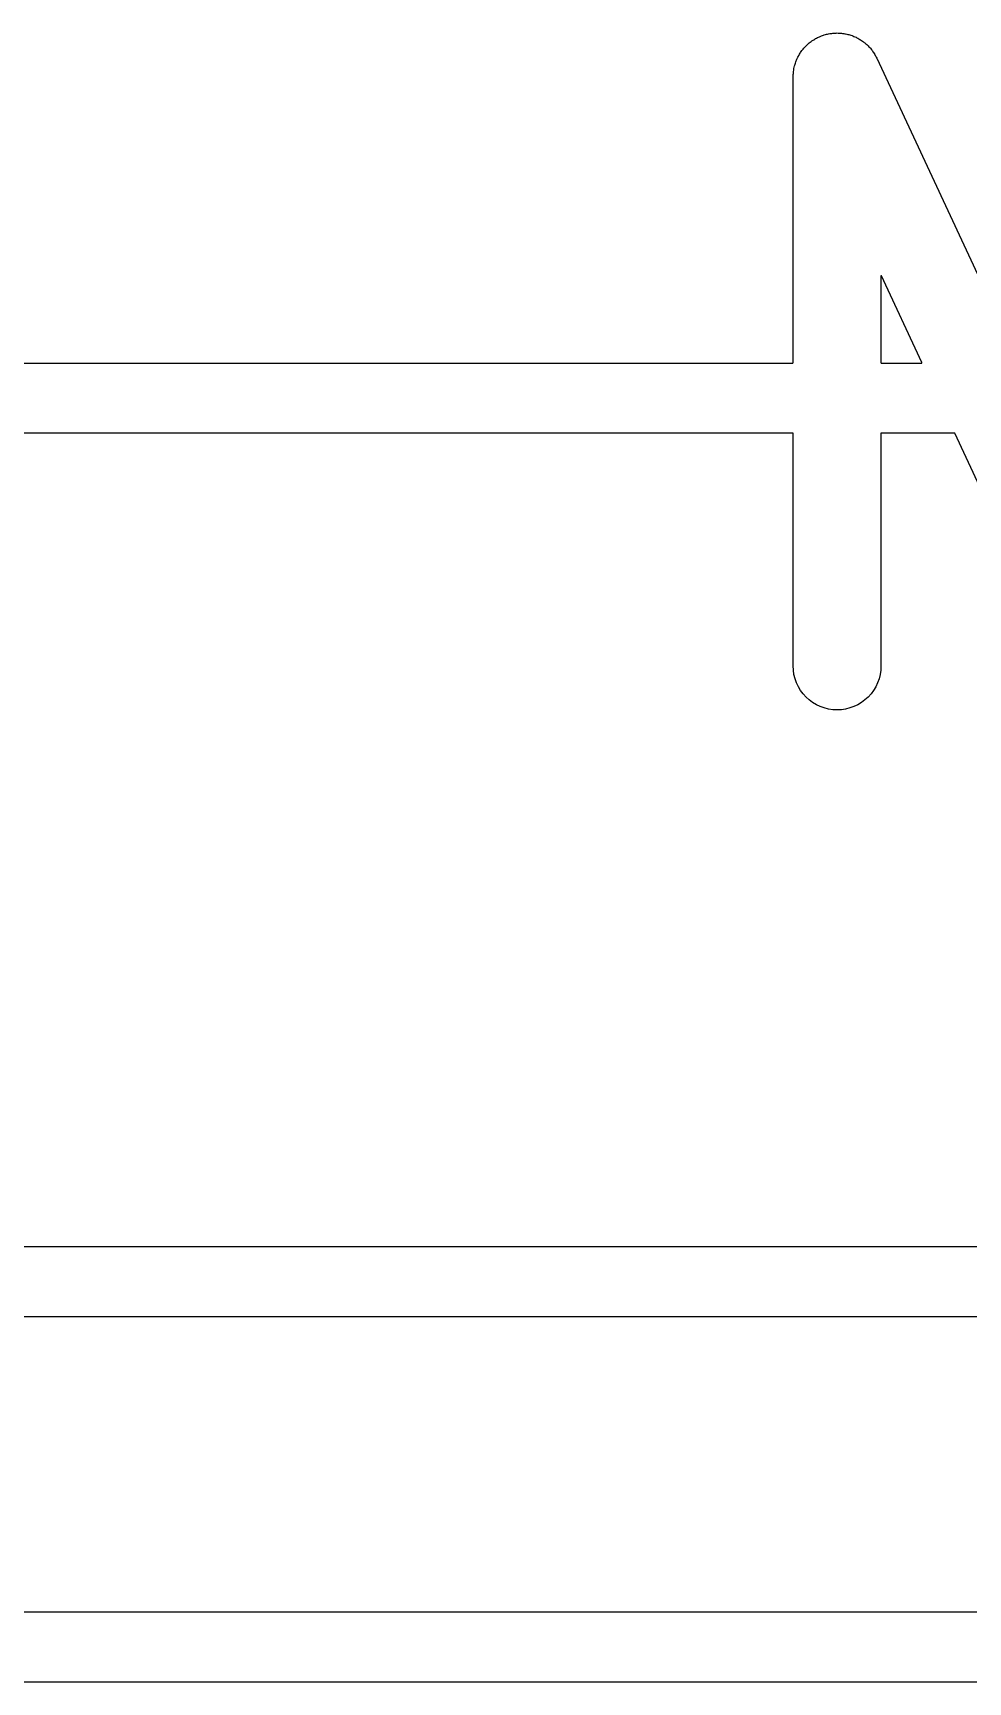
# Model space of a CAD drawing. Header units: metres. Extents: x 89 to 153, y -105 to 4.
# Drawn here: x 106.797 to 108.385, y -104.78 to -101.98 of the extents above; entities that cross this region are included whole.
import ezdxf

# ---------------------------------------------------------------- set-up
doc = ezdxf.new("R2010")
doc.units = ezdxf.units.M

msp = doc.modelspace()

# ---------------------------------------------------------------- linework, layer by layer
for points in [[(95.465, -102.5405), (108.0871, -102.5405), (108.0871, -102.5405), (108.0871, -102.5405), (108.0871, -102.5405), (108.0871, -102.5405), (108.0871, -102.5405), (108.0872, -102.5405), (108.0872, -102.5405), (108.0872, -102.5405), (108.0872, -102.5405), (108.0872, -102.5405), (108.0872, -102.5405), (108.0872, -102.5405), (108.0872, -102.5405), (108.0872, -102.5405), (108.0872, -102.5405), (108.0872, -102.5405), (108.0872, -102.5405), (108.0873, -102.5404), (108.0873, -102.5404), (108.0873, -102.5404), (108.0873, -102.5404), (108.0873, -102.5404), (108.0873, -102.5404), (108.0873, -102.5404), (108.0873, -102.5404), (108.0873, -102.5404), (108.0873, -102.5404), (108.0873, -102.5404), (108.0873, -102.5404), (108.0873, -102.5404), (108.0873, -102.5404), (108.0874, -102.5404), (108.0874, -102.5404), (108.0874, -102.5404), (108.0874, -102.5404), (108.0874, -102.5404), (108.0874, -102.5404), (108.0874, -102.5404), (108.0874, -102.5404), (108.0874, -102.5404), (108.0874, -102.5404), (108.0874, -102.5404), (108.0874, -102.5404), (108.0874, -102.5403), (108.0874, -102.5403), (108.0874, -102.5403), (108.0875, -102.5403), (108.0875, -102.5403), (108.0875, -102.5403), (108.0875, -102.5403), (108.0875, -102.5403), (108.0875, -102.5403), (108.0875, -102.5403), (108.0875, -102.5403), (108.0875, -102.5403), (108.0875, -102.5403), (108.0875, -102.5403), (108.0875, -102.5403), (108.0875, -102.5403), (108.0875, -102.5402), (108.0875, -102.5402), (108.0875, -102.5402), (108.0875, -102.5402), (108.0875, -102.5402), (108.0875, -102.5402), (108.0875, -102.5402), (108.0875, -102.5402), (108.0876, -102.5402), (108.0876, -102.5402), (108.0876, -102.5402), (108.0876, -102.5402), (108.0876, -102.5402), (108.0876, -102.5402), (108.0876, -102.5401), (108.0876, -102.5401), (108.0876, -102.5401), (108.0876, -102.5401), (108.0876, -102.5401), (108.0876, -102.5401), (108.0876, -102.5401), (108.0876, -102.5401), (108.0876, -102.5401), (108.0876, -102.5401), (108.0876, -102.5401), (108.0876, -102.5401), (108.0876, -102.5401), (108.0876, -102.54), (108.0876, -102.54), (108.0876, -102.54), (108.0876, -102.54), (108.0876, -102.54), (108.0876, -102.54), (108.0876, -102.54), (108.0876, -102.54), (108.0876, -102.54), (108.0876, -102.54), (108.0876, -102.54), (108.0876, -102.0548), (108.0877, -102.0528), (108.0877, -102.0528), (108.0877, -102.0528), (108.0877, -102.0528), (108.0877, -102.0528), (108.0877, -102.0528), (108.0877, -102.0528), (108.0877, -102.0508), (108.0879, -102.0492), (108.0879, -102.0492), (108.0879, -102.0492), (108.0879, -102.0491), (108.0879, -102.0491), (108.0879, -102.0491), (108.0879, -102.0491), (108.0879, -102.0491), (108.088, -102.0475), (108.0883, -102.0455), (108.0883, -102.0455), (108.0883, -102.0455), (108.0883, -102.0455), (108.0883, -102.0455), (108.0883, -102.0455), (108.0883, -102.0455), (108.0885, -102.0435), (108.0888, -102.0419), (108.0888, -102.0419), (108.0888, -102.0419), (108.0888, -102.0419), (108.0888, -102.0419), (108.0888, -102.0419), (108.0888, -102.0419), (108.0888, -102.0419), (108.089, -102.0403), (108.0895, -102.0383), (108.0895, -102.0383), (108.0895, -102.0383), (108.0895, -102.0383), (108.0895, -102.0383), (108.0895, -102.0383), (108.0895, -102.0383), (108.0899, -102.0363), (108.0904, -102.0348), (108.0904, -102.0348), (108.0904, -102.0348), (108.0904, -102.0348), (108.0904, -102.0348), (108.0904, -102.0348), (108.0904, -102.0348), (108.0904, -102.0348), (108.0908, -102.0332), (108.0915, -102.0313), (108.0915, -102.0313), (108.0915, -102.0313), (108.0915, -102.0313), (108.0915, -102.0313), (108.0915, -102.0313), (108.0915, -102.0313), (108.0921, -102.0293), (108.0927, -102.0278), (108.0927, -102.0278), (108.0927, -102.0278), (108.0927, -102.0278), (108.0927, -102.0278), (108.0927, -102.0278), (108.0927, -102.0278), (108.0927, -102.0278), (108.0933, -102.0263), (108.0941, -102.0245), (108.0941, -102.0245), (108.0941, -102.0245), (108.0941, -102.0245), (108.0941, -102.0245), (108.0941, -102.0245), (108.0941, -102.0245), (108.0949, -102.0226), (108.0957, -102.0212), (108.0957, -102.0212), (108.0957, -102.0212), (108.0957, -102.0212), (108.0957, -102.0212), (108.0957, -102.0212), (108.0957, -102.0212), (108.0957, -102.0212), (108.0964, -102.0197), (108.0974, -102.018), (108.0974, -102.018), (108.0974, -102.018), (108.0974, -102.0179), (108.0974, -102.0179), (108.0974, -102.0179), (108.0975, -102.0179), (108.0984, -102.0162), (108.0993, -102.0148), (108.0993, -102.0148), (108.0993, -102.0148), (108.0993, -102.0148), (108.0993, -102.0148), (108.0993, -102.0148), (108.0993, -102.0148), (108.0993, -102.0148), (108.1002, -102.0134), (108.1014, -102.0118), (108.1014, -102.0118), (108.1014, -102.0118), (108.1014, -102.0118), (108.1014, -102.0118), (108.1014, -102.0118), (108.1014, -102.0118), (108.1025, -102.0101), (108.1035, -102.0089), (108.1035, -102.0089), (108.1035, -102.0089), (108.1035, -102.0088), (108.1035, -102.0088), (108.1036, -102.0088), (108.1036, -102.0088), (108.1036, -102.0088), (108.1045, -102.0075), (108.1059, -102.006), (108.1059, -102.006), (108.1059, -102.006), (108.1059, -102.006), (108.1059, -102.006), (108.1059, -102.006), (108.1059, -102.006), (108.1072, -102.0045), (108.1083, -102.0033), (108.1083, -102.0033), (108.1083, -102.0033), (108.1083, -102.0033), (108.1083, -102.0033), (108.1083, -102.0033), (108.1083, -102.0033), (108.1083, -102.0033), (108.1094, -102.0021), (108.1109, -102.0008), (108.1109, -102.0008), (108.1109, -102.0008), (108.1109, -102.0008), (108.1109, -102.0008), (108.1109, -102.0008), (108.1109, -102.0007), (108.1124, -101.9993), (108.1136, -101.9983), (108.1136, -101.9983), (108.1136, -101.9983), (108.1136, -101.9983), (108.1136, -101.9983), (108.1136, -101.9983), (108.1136, -101.9983), (108.1137, -101.9983), (108.1149, -101.9972), (108.1165, -101.996), (108.1165, -101.996), (108.1165, -101.996), (108.1165, -101.996), (108.1165, -101.996), (108.1165, -101.996), (108.1165, -101.996), (108.1181, -101.9947), (108.1194, -101.9938), (108.1194, -101.9938), (108.1194, -101.9938), (108.1194, -101.9938), (108.1194, -101.9938), (108.1194, -101.9938), (108.1194, -101.9938), (108.1194, -101.9938), (108.1207, -101.9928), (108.1225, -101.9918), (108.1225, -101.9918), (108.1225, -101.9918), (108.1225, -101.9918), (108.1225, -101.9918), (108.1225, -101.9918), (108.1225, -101.9918), (108.1242, -101.9907), (108.1256, -101.9899), (108.1256, -101.9899), (108.1256, -101.9899), (108.1256, -101.9899), (108.1256, -101.9899), (108.1256, -101.9899), (108.1256, -101.9899), (108.1256, -101.9899), (108.127, -101.9891), (108.1288, -101.9882), (108.1288, -101.9882), (108.1288, -101.9882), (108.1288, -101.9882), (108.1288, -101.9882), (108.1288, -101.9882), (108.1288, -101.9882), (108.1306, -101.9873), (108.1321, -101.9867), (108.1321, -101.9867), (108.1321, -101.9867), (108.1321, -101.9867), (108.1321, -101.9867), (108.1321, -101.9867), (108.1321, -101.9867), (108.1322, -101.9867), (108.1336, -101.986), (108.1355, -101.9853), (108.1355, -101.9853), (108.1355, -101.9853), (108.1355, -101.9853), (108.1355, -101.9853), (108.1355, -101.9853), (108.1355, -101.9853), (108.1374, -101.9845), (108.139, -101.984), (108.139, -101.984), (108.139, -101.984), (108.139, -101.984), (108.139, -101.984), (108.139, -101.984), (108.139, -101.984), (108.139, -101.984), (108.1405, -101.9835), (108.1425, -101.983), (108.1425, -101.983), (108.1425, -101.983), (108.1425, -101.983), (108.1425, -101.983), (108.1425, -101.983), (108.1425, -101.983), (108.1444, -101.9824), (108.146, -101.9821), (108.146, -101.9821), (108.146, -101.9821), (108.146, -101.9821), (108.146, -101.9821), (108.146, -101.9821), (108.146, -101.9821), (108.146, -101.9821), (108.1476, -101.9817), (108.1496, -101.9814), (108.1496, -101.9814), (108.1496, -101.9814), (108.1496, -101.9814), (108.1496, -101.9814), (108.1496, -101.9814), (108.1496, -101.9814), (108.1516, -101.981), (108.1532, -101.9809), (108.1532, -101.9809), (108.1532, -101.9809), (108.1532, -101.9809), (108.1532, -101.9809), (108.1532, -101.9809), (108.1532, -101.9809), (108.1532, -101.9809), (108.1548, -101.9806), (108.1568, -101.9805), (108.1569, -101.9805), (108.1569, -101.9805), (108.1569, -101.9805), (108.1569, -101.9805), (108.1569, -101.9805), (108.1569, -101.9805), (108.1589, -101.9804), (108.1605, -101.9804), (108.1605, -101.9804), (108.1605, -101.9804), (108.1605, -101.9804), (108.1605, -101.9804), (108.1605, -101.9804), (108.1605, -101.9804), (108.1605, -101.9804), (108.1621, -101.9803), (108.1642, -101.9804), (108.1642, -101.9804), (108.1642, -101.9804), (108.1642, -101.9804), (108.1642, -101.9804), (108.1642, -101.9804), (108.1642, -101.9804), (108.1662, -101.9804), (108.1678, -101.9806), (108.1678, -101.9806), (108.1678, -101.9806), (108.1678, -101.9806), (108.1678, -101.9806), (108.1678, -101.9806), (108.1678, -101.9806), (108.1678, -101.9806), (108.1694, -101.9806), (108.1714, -101.9809), (108.1714, -101.9809), (108.1714, -101.9809), (108.1714, -101.9809), (108.1715, -101.9809), (108.1715, -101.9809), (108.1715, -101.9809), (108.1735, -101.9811), (108.1751, -101.9815), (108.1751, -101.9815), (108.1751, -101.9815), (108.1751, -101.9815), (108.1751, -101.9815), (108.1751, -101.9815), (108.1751, -101.9815), (108.1751, -101.9815), (108.1767, -101.9817), (108.1786, -101.9822), (108.1786, -101.9822), (108.1786, -101.9822), (108.1786, -101.9822), (108.1787, -101.9822), (108.1787, -101.9822), (108.1787, -101.9822), (108.1806, -101.9826), (108.1822, -101.9831), (108.1822, -101.9831), (108.1822, -101.9831), (108.1822, -101.9831), (108.1822, -101.9831), (108.1822, -101.9831), (108.1822, -101.9831), (108.1822, -101.9831), (108.1838, -101.9835), (108.1857, -101.9842), (108.1857, -101.9842), (108.1857, -101.9842), (108.1857, -101.9842), (108.1857, -101.9842), (108.1857, -101.9842), (108.1857, -101.9842), (108.1876, -101.9848), (108.1891, -101.9854), (108.1891, -101.9854), (108.1891, -101.9854), (108.1891, -101.9854), (108.1891, -101.9854), (108.1891, -101.9854), (108.1891, -101.9854), (108.1891, -101.9854), (108.1907, -101.986), (108.1925, -101.9868), (108.1925, -101.9868), (108.1925, -101.9868), (108.1925, -101.9868), (108.1925, -101.9868), (108.1925, -101.9868), (108.1925, -101.9868), (108.1944, -101.9876), (108.1958, -101.9884), (108.1958, -101.9884), (108.1958, -101.9884), (108.1958, -101.9884), (108.1958, -101.9884), (108.1958, -101.9884), (108.1958, -101.9884), (108.1958, -101.9884), (108.1973, -101.9891), (108.199, -101.9901), (108.199, -101.9901), (108.199, -101.9901), (108.199, -101.9901), (108.199, -101.9901), (108.199, -101.9901), (108.199, -101.9901), (108.2008, -101.9911), (108.2021, -101.992), (108.2021, -101.992), (108.2021, -101.992), (108.2021, -101.992), (108.2021, -101.992), (108.2022, -101.992), (108.2022, -101.992), (108.2022, -101.992), (108.2036, -101.9928), (108.2052, -101.994), (108.2052, -101.994), (108.2052, -101.994), (108.2052, -101.994), (108.2052, -101.9941), (108.2052, -101.9941), (108.2052, -101.9941), (108.2069, -101.9952), (108.2081, -101.9962), (108.2081, -101.9962), (108.2081, -101.9962), (108.2081, -101.9962), (108.2081, -101.9962), (108.2081, -101.9962), (108.2081, -101.9962), (108.2081, -101.9962), (108.2094, -101.9972), (108.2109, -101.9986), (108.2109, -101.9986), (108.2109, -101.9986), (108.2109, -101.9986), (108.2109, -101.9986), (108.2109, -101.9986), (108.2109, -101.9986), (108.2125, -101.9998), (108.2136, -102.001), (108.2136, -102.001), (108.2136, -102.001), (108.2136, -102.001), (108.2136, -102.001), (108.2136, -102.001), (108.2136, -102.001), (108.2136, -102.001), (108.2148, -102.0021), (108.2162, -102.0036), (108.2162, -102.0036), (108.2162, -102.0036), (108.2162, -102.0036), (108.2162, -102.0036), (108.2162, -102.0036), (108.2162, -102.0036), (108.2176, -102.005), (108.2187, -102.0063), (108.2187, -102.0063), (108.2187, -102.0063), (108.2187, -102.0063), (108.2187, -102.0063), (108.2187, -102.0063), (108.2187, -102.0063), (108.2187, -102.0063), (108.2198, -102.0075), (108.221, -102.0091), (108.221, -102.0092), (108.221, -102.0092), (108.221, -102.0092), (108.221, -102.0092), (108.221, -102.0092), (108.221, -102.0092), (108.2222, -102.0107), (108.2231, -102.0121), (108.2231, -102.0121), (108.2231, -102.0121), (108.2231, -102.0121), (108.2231, -102.0121), (108.2231, -102.0121), (108.2231, -102.0121), (108.2232, -102.0121), (108.2241, -102.0134), (108.2252, -102.0151), (108.2252, -102.0151), (108.2252, -102.0151), (108.2252, -102.0151), (108.2252, -102.0151), (108.2252, -102.0151), (108.2252, -102.0152), (108.2263, -102.0168), (108.227, -102.0183), (108.227, -102.0183), (108.227, -102.0183), (108.227, -102.0183), (108.227, -102.0183), (108.227, -102.0183), (108.227, -102.0183), (108.227, -102.0183), (108.2279, -102.0197), (108.2287, -102.0215), (108.2287, -102.0215), (108.2287, -102.0215), (108.2287, -102.0215), (108.2287, -102.0215), (108.2287, -102.0215), (108.2287, -102.0215), (108.2297, -102.0233), (108.4709, -102.5402)], [(108.2376, -102.3928), (108.2376, -102.3928), (108.2376, -102.3928), (108.2376, -102.3928), (108.2376, -102.3928), (108.2376, -102.3928), (108.2376, -102.3928), (108.2376, -102.3928), (108.2376, -102.3928), (108.2376, -102.3928), (108.2376, -102.3928), (108.2376, -102.3928), (108.2376, -102.3928), (108.2376, -102.3928), (108.2376, -102.3927), (108.2376, -102.3927), (108.2376, -102.3927), (108.2376, -102.3927), (108.2376, -102.3927), (108.2375, -102.3927), (108.2375, -102.3927), (108.2375, -102.3927), (108.2375, -102.3927), (108.2375, -102.3927), (108.2375, -102.3927), (108.2375, -102.3927), (108.2375, -102.3927), (108.2375, -102.3927), (108.2375, -102.3927), (108.2375, -102.3927), (108.2375, -102.3927), (108.2375, -102.3927), (108.2375, -102.3926), (108.2375, -102.3926), (108.2375, -102.3926), (108.2374, -102.3926), (108.2374, -102.3926), (108.2374, -102.3926), (108.2374, -102.3926), (108.2374, -102.3926), (108.2374, -102.3926), (108.2374, -102.3926), (108.2374, -102.3926), (108.2374, -102.3926), (108.2374, -102.3926), (108.2374, -102.3926), (108.2374, -102.3926), (108.2374, -102.3926), (108.2374, -102.3926), (108.2373, -102.3926), (108.2373, -102.3926), (108.2373, -102.3926), (108.2373, -102.3926), (108.2373, -102.3926), (108.2373, -102.3926), (108.2373, -102.3926), (108.2373, -102.3926), (108.2373, -102.3926), (108.2373, -102.3926), (108.2373, -102.3926), (108.2373, -102.3926), (108.2373, -102.3926), (108.2372, -102.3926), (108.2372, -102.3926), (108.2372, -102.3926), (108.2372, -102.3926), (108.2372, -102.3926), (108.2372, -102.3926), (108.2372, -102.3926), (108.2372, -102.3926), (108.2372, -102.3926), (108.2372, -102.3926), (108.2372, -102.3926), (108.2372, -102.3926), (108.2371, -102.3926), (108.2371, -102.3926), (108.2371, -102.3926), (108.2371, -102.3926), (108.2371, -102.3926), (108.2371, -102.3926), (108.2371, -102.3926), (108.2371, -102.3926), (108.2371, -102.3926), (108.2371, -102.3926), (108.2371, -102.3926), (108.2371, -102.3926), (108.237, -102.3926), (108.237, -102.3926), (108.237, -102.3926), (108.237, -102.3926), (108.237, -102.3926), (108.237, -102.3926), (108.237, -102.3926), (108.237, -102.3926), (108.237, -102.3926), (108.237, -102.3926), (108.237, -102.3926), (108.237, -102.3926), (108.237, -102.3926), (108.237, -102.3926), (108.2369, -102.3926), (108.2369, -102.3926), (108.2369, -102.3926), (108.2369, -102.3926), (108.2369, -102.3926), (108.2369, -102.3926), (108.2369, -102.3926), (108.2369, -102.3926), (108.2369, -102.3926), (108.2369, -102.3927), (108.2369, -102.3927), (108.2369, -102.3927), (108.2369, -102.3927), (108.2369, -102.3927), (108.2369, -102.3927), (108.2368, -102.3927), (108.2368, -102.3927), (108.2368, -102.3927), (108.2368, -102.3927), (108.2368, -102.3927), (108.2368, -102.3927), (108.2368, -102.3927), (108.2368, -102.3927), (108.2368, -102.3927), (108.2368, -102.3927), (108.2368, -102.3927), (108.2368, -102.3927), (108.2368, -102.3928), (108.2368, -102.3928), (108.2368, -102.3928), (108.2368, -102.3928), (108.2368, -102.3928), (108.2368, -102.3928), (108.2368, -102.3928), (108.2367, -102.3928), (108.2367, -102.3928), (108.2367, -102.3928), (108.2367, -102.3928), (108.2367, -102.3928), (108.2367, -102.3928), (108.2367, -102.3928), (108.2367, -102.3928), (108.2367, -102.3929), (108.2367, -102.3929), (108.2367, -102.3929), (108.2367, -102.3929), (108.2367, -102.3929), (108.2367, -102.3929), (108.2367, -102.3929), (108.2367, -102.3929), (108.2367, -102.3929), (108.2367, -102.3929), (108.2367, -102.3929), (108.2367, -102.3929), (108.2367, -102.3929), (108.2367, -102.393), (108.2367, -102.393), (108.2367, -102.393), (108.2367, -102.393), (108.2367, -102.393), (108.2367, -102.393), (108.2367, -102.393), (108.2367, -102.393), (108.2367, -102.393), (108.2367, -102.393), (108.2367, -102.393), (108.2367, -102.393), (108.2367, -102.393), (108.2367, -102.3931), (108.2367, -102.54), (108.2367, -102.54), (108.2367, -102.54), (108.2367, -102.54), (108.2367, -102.54), (108.2367, -102.54), (108.2367, -102.54), (108.2367, -102.54), (108.2367, -102.54), (108.2367, -102.54), (108.2367, -102.54), (108.2367, -102.5401), (108.2367, -102.5401), (108.2367, -102.5401), (108.2367, -102.5401), (108.2367, -102.5401), (108.2367, -102.5401), (108.2367, -102.5401), (108.2367, -102.5401), (108.2367, -102.5401), (108.2367, -102.5401), (108.2367, -102.5401), (108.2367, -102.5401), (108.2367, -102.5401), (108.2367, -102.5402), (108.2367, -102.5402), (108.2367, -102.5402), (108.2367, -102.5402), (108.2367, -102.5402), (108.2367, -102.5402), (108.2367, -102.5402), (108.2367, -102.5402), (108.2367, -102.5402), (108.2368, -102.5402), (108.2368, -102.5402), (108.2368, -102.5402), (108.2368, -102.5402), (108.2368, -102.5402), (108.2368, -102.5403), (108.2368, -102.5403), (108.2368, -102.5403), (108.2368, -102.5403), (108.2368, -102.5403), (108.2368, -102.5403), (108.2368, -102.5403), (108.2368, -102.5403), (108.2368, -102.5403), (108.2368, -102.5403), (108.2368, -102.5403), (108.2368, -102.5403), (108.2368, -102.5403), (108.2368, -102.5403), (108.2368, -102.5403), (108.2369, -102.5403), (108.2369, -102.5404), (108.2369, -102.5404), (108.2369, -102.5404), (108.2369, -102.5404), (108.2369, -102.5404), (108.2369, -102.5404), (108.2369, -102.5404), (108.2369, -102.5404), (108.2369, -102.5404), (108.2369, -102.5404), (108.2369, -102.5404), (108.2369, -102.5404), (108.2369, -102.5404), (108.2369, -102.5404), (108.237, -102.5404), (108.237, -102.5404), (108.237, -102.5404), (108.237, -102.5404), (108.237, -102.5404), (108.237, -102.5404), (108.237, -102.5404), (108.237, -102.5404), (108.237, -102.5404), (108.237, -102.5404), (108.237, -102.5404), (108.237, -102.5404), (108.237, -102.5405), (108.2371, -102.5405), (108.2371, -102.5405), (108.2371, -102.5405), (108.2371, -102.5405), (108.2371, -102.5405), (108.2371, -102.5405), (108.2371, -102.5405), (108.2371, -102.5405), (108.2371, -102.5405), (108.2371, -102.5405), (108.2371, -102.5405), (108.2371, -102.5405), (108.2372, -102.5405), (108.2372, -102.5405), (108.2372, -102.5405), (108.2372, -102.5405), (108.2372, -102.5405), (108.3057, -102.5405), (108.3058, -102.5405), (108.3058, -102.5405), (108.3058, -102.5405), (108.3058, -102.5405), (108.3058, -102.5405), (108.3058, -102.5405), (108.3058, -102.5405), (108.3058, -102.5405), (108.3058, -102.5405), (108.3058, -102.5405), (108.3058, -102.5405), (108.3058, -102.5405), (108.3058, -102.5405), (108.3059, -102.5405), (108.3059, -102.5405), (108.3059, -102.5405), (108.3059, -102.5405), (108.3059, -102.5404), (108.3059, -102.5404), (108.3059, -102.5404), (108.3059, -102.5404), (108.3059, -102.5404), (108.3059, -102.5404), (108.3059, -102.5404), (108.3059, -102.5404), (108.3059, -102.5404), (108.306, -102.5404), (108.306, -102.5404), (108.306, -102.5404), (108.306, -102.5404), (108.306, -102.5404), (108.306, -102.5404), (108.306, -102.5404), (108.306, -102.5404), (108.306, -102.5404), (108.306, -102.5404), (108.306, -102.5404), (108.306, -102.5404), (108.306, -102.5404), (108.306, -102.5404), (108.3061, -102.5404), (108.3061, -102.5404), (108.3061, -102.5404), (108.3061, -102.5403), (108.3061, -102.5403), (108.3061, -102.5403), (108.3061, -102.5403), (108.3061, -102.5403), (108.3061, -102.5403), (108.3061, -102.5403), (108.3061, -102.5403), (108.3061, -102.5403), (108.3061, -102.5403), (108.3061, -102.5403), (108.3061, -102.5403), (108.3061, -102.5403), (108.3061, -102.5403), (108.3061, -102.5403), (108.3062, -102.5402), (108.3062, -102.5402), (108.3062, -102.5402), (108.3062, -102.5402), (108.3062, -102.5402), (108.3062, -102.5402), (108.3062, -102.5402), (108.3062, -102.5402), (108.3062, -102.5402), (108.3062, -102.5402), (108.3062, -102.5402), (108.3062, -102.5402), (108.3062, -102.5402), (108.3062, -102.5401), (108.3062, -102.5401), (108.3062, -102.5401), (108.3062, -102.5401), (108.3062, -102.5401), (108.3062, -102.5401), (108.3062, -102.5401), (108.3062, -102.5401), (108.3062, -102.5401), (108.3062, -102.5401), (108.3062, -102.5401), (108.3062, -102.5401), (108.3062, -102.5401), (108.3062, -102.5401), (108.3062, -102.54), (108.3062, -102.54), (108.3062, -102.54), (108.3062, -102.54), (108.3062, -102.54), (108.3062, -102.54), (108.3062, -102.54), (108.3062, -102.54), (108.3062, -102.54), (108.3062, -102.54), (108.3062, -102.54), (108.3062, -102.54), (108.3062, -102.5399), (108.3062, -102.5399), (108.3062, -102.5399), (108.3062, -102.5399), (108.3062, -102.5399), (108.3062, -102.5399), (108.3062, -102.5399), (108.3062, -102.5399), (108.3062, -102.5399), (108.3062, -102.5399), (108.3062, -102.5399), (108.3062, -102.5399), (108.3062, -102.5398), (108.3062, -102.5398), (108.3062, -102.5398), (108.3062, -102.5398), (108.3062, -102.5398), (108.3062, -102.5398), (108.3062, -102.5398), (108.3062, -102.5398), (108.3062, -102.5398), (108.3062, -102.5398), (108.3062, -102.5398), (108.3062, -102.5398), (108.2376, -102.3928), (108.2376, -102.3928)], [(108.4279, -102.8006), (108.3622, -102.6598), (108.3622, -102.6598), (108.3622, -102.6598), (108.3622, -102.6598), (108.3622, -102.6598), (108.3622, -102.6598), (108.3622, -102.6598), (108.3622, -102.6598), (108.3622, -102.6598), (108.3622, -102.6598), (108.3622, -102.6598), (108.3622, -102.6597), (108.3622, -102.6597), (108.3622, -102.6597), (108.3622, -102.6597), (108.3622, -102.6597), (108.3622, -102.6597), (108.3622, -102.6597), (108.3621, -102.6597), (108.3621, -102.6597), (108.3621, -102.6597), (108.3621, -102.6597), (108.3621, -102.6597), (108.3621, -102.6597), (108.3621, -102.6597), (108.3621, -102.6597), (108.3621, -102.6597), (108.3621, -102.6597), (108.3621, -102.6597), (108.3621, -102.6596), (108.3621, -102.6596), (108.3621, -102.6596), (108.3621, -102.6596), (108.3621, -102.6596), (108.3621, -102.6596), (108.362, -102.6596), (108.362, -102.6596), (108.362, -102.6596), (108.362, -102.6596), (108.362, -102.6596), (108.362, -102.6596), (108.362, -102.6596), (108.362, -102.6596), (108.362, -102.6596), (108.362, -102.6596), (108.362, -102.6596), (108.362, -102.6596), (108.362, -102.6596), (108.362, -102.6596), (108.362, -102.6596), (108.3619, -102.6596), (108.3619, -102.6596), (108.3619, -102.6596), (108.3619, -102.6596), (108.3619, -102.6595), (108.3619, -102.6595), (108.3619, -102.6595), (108.3619, -102.6595), (108.3619, -102.6595), (108.3619, -102.6595), (108.3619, -102.6595), (108.3619, -102.6595), (108.3619, -102.6595), (108.3618, -102.6595), (108.3618, -102.6595), (108.3618, -102.6595), (108.3618, -102.6595), (108.3618, -102.6595), (108.3618, -102.6595), (108.3618, -102.6595), (108.3618, -102.6595), (108.3618, -102.6595), (108.3618, -102.6595), (108.3618, -102.6595), (108.2372, -102.6595), (108.2372, -102.6595), (108.2372, -102.6595), (108.2372, -102.6595), (108.2372, -102.6595), (108.2371, -102.6595), (108.2371, -102.6595), (108.2371, -102.6595), (108.2371, -102.6595), (108.2371, -102.6595), (108.2371, -102.6595), (108.2371, -102.6595), (108.2371, -102.6595), (108.2371, -102.6595), (108.2371, -102.6595), (108.2371, -102.6595), (108.2371, -102.6595), (108.237, -102.6595), (108.237, -102.6596), (108.237, -102.6596), (108.237, -102.6596), (108.237, -102.6596), (108.237, -102.6596), (108.237, -102.6596), (108.237, -102.6596), (108.237, -102.6596), (108.237, -102.6596), (108.237, -102.6596), (108.237, -102.6596), (108.237, -102.6596), (108.2369, -102.6596), (108.2369, -102.6596), (108.2369, -102.6596), (108.2369, -102.6596), (108.2369, -102.6596), (108.2369, -102.6596), (108.2369, -102.6596), (108.2369, -102.6596), (108.2369, -102.6596), (108.2369, -102.6596), (108.2369, -102.6596), (108.2369, -102.6596), (108.2369, -102.6596), (108.2369, -102.6596), (108.2369, -102.6597), (108.2368, -102.6597), (108.2368, -102.6597), (108.2368, -102.6597), (108.2368, -102.6597), (108.2368, -102.6597), (108.2368, -102.6597), (108.2368, -102.6597), (108.2368, -102.6597), (108.2368, -102.6597), (108.2368, -102.6597), (108.2368, -102.6597), (108.2368, -102.6597), (108.2368, -102.6597), (108.2368, -102.6597), (108.2368, -102.6597), (108.2368, -102.6598), (108.2368, -102.6598), (108.2368, -102.6598), (108.2368, -102.6598), (108.2368, -102.6598), (108.2367, -102.6598), (108.2367, -102.6598), (108.2367, -102.6598), (108.2367, -102.6598), (108.2367, -102.6598), (108.2367, -102.6598), (108.2367, -102.6598), (108.2367, -102.6598), (108.2367, -102.6598), (108.2367, -102.6599), (108.2367, -102.6599), (108.2367, -102.6599), (108.2367, -102.6599), (108.2367, -102.6599), (108.2367, -102.6599), (108.2367, -102.6599), (108.2367, -102.6599), (108.2367, -102.6599), (108.2367, -102.6599), (108.2367, -102.6599), (108.2367, -102.6599), (108.2367, -102.6599), (108.2367, -102.66), (108.2367, -102.66), (108.2367, -102.66), (108.2367, -102.66), (108.2367, -102.66), (108.2367, -102.66), (108.2367, -102.66), (108.2367, -102.66), (108.2367, -102.66), (108.2367, -102.66), (108.2367, -102.66), (108.2367, -103.0548), (108.2363, -103.0621), (108.2352, -103.0694), (108.2335, -103.0765), (108.231, -103.0833), (108.2279, -103.09), (108.2241, -103.0962), (108.2198, -103.1021), (108.2148, -103.1075), (108.2094, -103.1124), (108.2036, -103.1168), (108.1973, -103.1206), (108.1907, -103.1237), (108.1838, -103.1261), (108.1767, -103.1279), (108.1694, -103.129), (108.1621, -103.1294), (108.1548, -103.129), (108.1476, -103.1279), (108.1405, -103.1261), (108.1336, -103.1237), (108.127, -103.1206), (108.1207, -103.1168), (108.1149, -103.1124), (108.1094, -103.1075), (108.1045, -103.1021), (108.1002, -103.0962), (108.0964, -103.09), (108.0933, -103.0833), (108.0908, -103.0765), (108.089, -103.0694), (108.088, -103.0621), (108.0876, -103.0548), (108.0876, -102.66), (108.0876, -102.66), (108.0876, -102.66), (108.0876, -102.66), (108.0876, -102.66), (108.0876, -102.66), (108.0876, -102.66), (108.0876, -102.66), (108.0876, -102.66), (108.0876, -102.66), (108.0876, -102.66), (108.0876, -102.6599), (108.0876, -102.6599), (108.0876, -102.6599), (108.0876, -102.6599), (108.0876, -102.6599), (108.0876, -102.6599), (108.0876, -102.6599), (108.0876, -102.6599), (108.0876, -102.6599), (108.0876, -102.6599), (108.0876, -102.6599), (108.0876, -102.6599), (108.0876, -102.6599), (108.0876, -102.6598), (108.0876, -102.6598), (108.0876, -102.6598), (108.0876, -102.6598), (108.0876, -102.6598), (108.0876, -102.6598), (108.0875, -102.6598), (108.0875, -102.6598), (108.0875, -102.6598), (108.0875, -102.6598), (108.0875, -102.6598), (108.0875, -102.6598), (108.0875, -102.6598), (108.0875, -102.6598), (108.0875, -102.6597), (108.0875, -102.6597), (108.0875, -102.6597), (108.0875, -102.6597), (108.0875, -102.6597), (108.0875, -102.6597), (108.0875, -102.6597), (108.0875, -102.6597), (108.0875, -102.6597), (108.0875, -102.6597), (108.0875, -102.6597), (108.0875, -102.6597), (108.0875, -102.6597), (108.0874, -102.6597), (108.0874, -102.6597), (108.0874, -102.6597), (108.0874, -102.6596), (108.0874, -102.6596), (108.0874, -102.6596), (108.0874, -102.6596), (108.0874, -102.6596), (108.0874, -102.6596), (108.0874, -102.6596), (108.0874, -102.6596), (108.0874, -102.6596), (108.0874, -102.6596), (108.0874, -102.6596), (108.0874, -102.6596), (108.0873, -102.6596), (108.0873, -102.6596), (108.0873, -102.6596), (108.0873, -102.6596), (108.0873, -102.6596), (108.0873, -102.6596), (108.0873, -102.6596), (108.0873, -102.6596), (108.0873, -102.6596), (108.0873, -102.6596), (108.0873, -102.6596), (108.0873, -102.6596), (108.0873, -102.6596), (108.0873, -102.6596), (108.0872, -102.6595), (108.0872, -102.6595), (108.0872, -102.6595), (108.0872, -102.6595), (108.0872, -102.6595), (108.0872, -102.6595), (108.0872, -102.6595), (108.0872, -102.6595), (108.0872, -102.6595), (108.0872, -102.6595), (108.0872, -102.6595), (108.0872, -102.6595), (108.0871, -102.6595), (108.0871, -102.6595), (108.0871, -102.6595), (108.0871, -102.6595), (108.0871, -102.6595), (108.0871, -102.6595), (95.465, -102.6595)], [(95.465, -104.0405), (131.145, -104.0405)], [(131.145, -104.1595), (95.465, -104.1595)], [(98.365, -104.6605), (131.145, -104.6605)], [(131.205, -104.7795), (98.365, -104.7795)]]:
    msp.add_lwpolyline(points)

doc.saveas('drawing.dxf')
